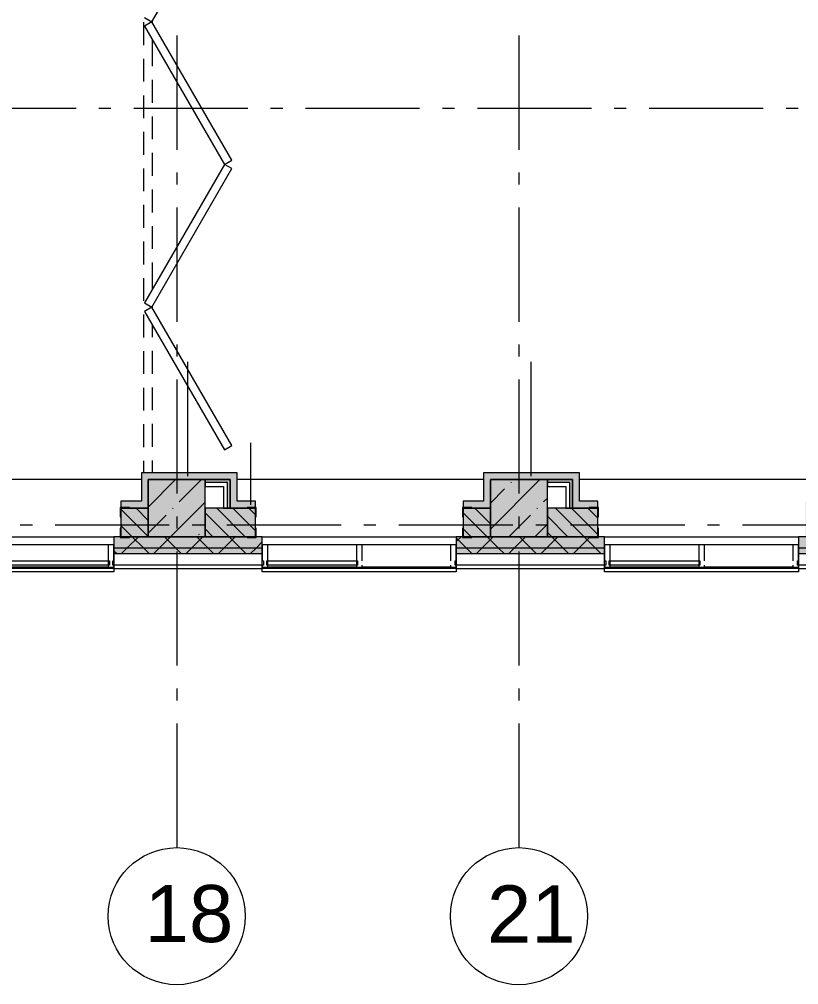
# Model space of a CAD drawing. Header units: millimetres. Extents: x -537608 to 253996, y -217170 to 186033.
# Drawn here: x -340206 to -333374, y -158823 to -150369 of the extents above; entities that cross this region are included whole.
import ezdxf

# ---------------------------------------------------------------- set-up
doc = ezdxf.new("R2010")
doc.units = ezdxf.units.MM
doc.layers.add('PDF _Геометрия', color=7, linetype='Continuous')
doc.layers.add('PDF _Текст', color=7, linetype='Continuous')
doc.layers.add('PDF _Сплошная заливка', color=7, linetype='Continuous', true_color=0xffffff)
doc.styles.add('PDF ArialMT', font='arial.ttf')

msp = doc.modelspace()

# ---------------------------------------------------------------- hatches: boundary and pattern name
at = {"layer": 'PDF _Сплошная заливка', "true_color": 0xff7d7d, "transparency": 33554559}
for points in [[(-338356.1943, -154399.6335), (-338356.1943, -154339.6349), (-339136.1926, -154339.6349), (-339136.1926, -154399.6335), (-338981.929, -154399.6335)], [(-335356.1896, -154399.6335), (-335356.1896, -154339.6349), (-336136.1879, -154339.6349), (-336136.1879, -154399.6335), (-335608.8518, -154399.6335)]]:
    msp.add_hatch(color=11, dxfattribs=at).paths.add_polyline_path(points)
at = {"layer": 'PDF _Сплошная заливка', "transparency": 33554559}
for points in [[(-338981.929, -154899.6335), (-338576.1918, -154899.6335), (-338576.1918, -154399.6335), (-339076.194, -154399.6335), (-339076.194, -154899.6335)], [(-336076.1894, -154899.6335), (-335576.1957, -154899.6335), (-335576.1957, -154399.6335), (-336076.1894, -154399.6335), (-336076.1894, -154694.3235)]]:
    msp.add_hatch(color=256, dxfattribs=at).paths.add_polyline_path(points)
at = {"layer": 'PDF _Сплошная заливка', "true_color": 0x77b143, "transparency": 33554559}
for points in [[(-338381.1944, -154424.6336), (-338356.1943, -154424.6336), (-338356.1943, -154399.6335), (-338576.1918, -154399.6335), (-338576.1918, -154424.6336)], [(-335381.1897, -154424.6336), (-335356.1896, -154424.6336), (-335356.1896, -154399.6335), (-335576.1957, -154399.6335), (-335576.1957, -154424.6336)], [(-335381.1897, -154649.6346), (-335356.1896, -154649.6346), (-335356.1896, -154424.6336), (-335381.1897, -154424.6336), (-335381.1897, -154459.6342)]]:
    msp.add_hatch(color=75, dxfattribs=at).paths.add_polyline_path(points)
at = {"layer": 'PDF _Сплошная заливка', "true_color": 0xff7d7d, "transparency": 33554559}
h = msp.add_hatch(color=11, dxfattribs=at)
h.paths.add_polyline_path([(-336136.1879, -154649.6346), (-336136.1879, -154589.6339), (-336314.7453, -154589.6339), (-336314.7453, -154649.6346)], flags=0)
h.paths.add_polyline_path([(-338138.6597, -154649.6346), (-338134.7413, -154649.6346), (-338138.6597, -154589.6339), (-338356.1943, -154589.6339), (-338356.1943, -154649.6346)], flags=0)
h = msp.add_hatch(color=11, dxfattribs=at)
h.paths.add_polyline_path([(-330136.1915, -154649.6346), (-330136.1915, -154589.6339), (-330314.7403, -154589.6339), (-330314.7403, -154649.6346)], flags=0)
h.paths.add_polyline_path([(-333079.0438, -154649.6346), (-332134.7406, -154649.6346), (-332134.7406, -154589.6339), (-333314.7407, -154589.6339), (-333314.7407, -154649.6346)], flags=0)
h.paths.add_polyline_path([(-335356.1896, -154649.6346), (-335134.7453, -154649.6346), (-335134.7453, -154589.6339), (-335356.1896, -154589.6339)], flags=0)
at = {"layer": 'PDF _Сплошная заливка', "transparency": 33554559}
h = msp.add_hatch(color=256, dxfattribs=at)
h.paths.add_polyline_path([(-305672.7867, -154899.6335), (-305426.1786, -154899.6335), (-305426.1786, -154649.6346), (-306014.7318, -154649.6346), (-306014.7318, -154899.6335)], flags=0)
h.paths.add_polyline_path([(-307836.179, -154899.6335), (-307836.179, -154649.6346), (-308026.1815, -154649.6346), (-308026.1815, -154899.6335)], flags=0)
h.paths.add_polyline_path([(-311026.1819, -154899.6335), (-310834.7368, -154899.6335), (-310834.7368, -154649.6346), (-311026.1819, -154649.6346), (-311026.1819, -154694.3235)], flags=0)
h.paths.add_polyline_path([(-308624.2293, -154899.6335), (-308526.1794, -154899.6335), (-308526.1794, -154649.6346), (-309014.7322, -154649.6346), (-309014.7322, -154899.6335)], flags=0)
h.paths.add_polyline_path([(-311997.3066, -154899.6335), (-311526.1841, -154899.6335), (-311526.1841, -154649.6346), (-312014.7369, -154649.6346), (-312014.7369, -154899.6335)], flags=0)
h.paths.add_polyline_path([(-313834.7372, -154899.6335), (-313834.7372, -154649.6346), (-315014.7372, -154649.6346), (-315014.7372, -154899.6335), (-314527.1145, -154899.6335)], flags=0)
h.paths.add_polyline_path([(-317526.1848, -154899.6335), (-317526.1848, -154649.6346), (-318014.7376, -154649.6346), (-318014.7376, -154899.6335), (-317900.1918, -154899.6335)], flags=0)
h.paths.add_polyline_path([(-317026.1826, -154899.6335), (-316834.7375, -154899.6335), (-316834.7375, -154649.6346), (-317026.1826, -154649.6346), (-317026.1826, -154694.3235)], flags=0)
h.paths.add_polyline_path([(-321076.1876, -154899.6335), (-321076.1876, -154649.6346), (-321314.7393, -154649.6346), (-321314.7393, -154899.6335), (-321273.2691, -154899.6335)], flags=0)
h.paths.add_polyline_path([(-319834.7379, -154899.6335), (-319834.7379, -154649.6346), (-320026.1872, -154649.6346), (-320026.1872, -154899.6335)], flags=0)
h.paths.add_polyline_path([(-320526.1851, -154899.6335), (-320526.1851, -154649.6346), (-320576.1854, -154649.6346), (-320576.1854, -154899.6335)], flags=0)
h.paths.add_polyline_path([(-324314.7397, -154899.6335), (-323134.7396, -154899.6335), (-323134.7396, -154649.6346), (-324314.7397, -154649.6346), (-324314.7397, -154694.3235)], flags=0)
h.paths.add_polyline_path([(-327076.1883, -154899.6335), (-327076.1883, -154649.6346), (-327314.74, -154649.6346), (-327314.74, -154899.6335), (-327176.1543, -154899.6335)], flags=0)
h.paths.add_polyline_path([(-326576.186, -154899.6335), (-326134.7399, -154899.6335), (-326134.7399, -154649.6346), (-326576.186, -154649.6346), (-326576.186, -154694.3235)], flags=0)
h.paths.add_polyline_path([(-329576.1907, -154899.6335), (-329134.7403, -154899.6335), (-329134.7403, -154649.6346), (-329576.1907, -154649.6346), (-329576.1907, -154694.3235)], flags=0)
h.paths.add_polyline_path([(-332235.7745, -154899.6335), (-332134.7406, -154899.6335), (-332134.7406, -154649.6346), (-333314.7407, -154649.6346), (-333314.7407, -154899.6335), (-333079.0438, -154899.6335)], flags=0)
h.paths.add_polyline_path([(-330314.7403, -154899.6335), (-330076.1887, -154899.6335), (-330076.1887, -154649.6346), (-330314.7403, -154649.6346), (-330314.7403, -154694.3235)], flags=0)
h.paths.add_polyline_path([(-335134.7453, -154899.6335), (-335134.7453, -154649.6346), (-335576.1957, -154649.6346), (-335576.1957, -154899.6335)], flags=0)
h.paths.add_polyline_path([(-336076.1894, -154899.6335), (-336076.1894, -154649.6346), (-336314.7453, -154649.6346), (-336314.7453, -154899.6335)], flags=0)
h.paths.add_polyline_path([(-339076.194, -154899.6335), (-339076.194, -154649.6346), (-339314.75, -154649.6346), (-339314.75, -154899.6335)], flags=0)
h.paths.add_polyline_path([(-338576.1918, -154899.6335), (-338134.7413, -154899.6335), (-338138.6597, -154649.6346), (-338576.1918, -154649.6346), (-338576.1918, -154694.3235)], flags=0)
h.paths.add_polyline_path([(-341134.746, -154899.6335), (-341134.746, -154649.6346), (-342314.746, -154649.6346), (-342314.746, -154899.6335), (-341511.737, -154899.6335)], flags=0)
h.paths.add_polyline_path([(-344134.7507, -154899.6335), (-344134.7507, -154649.6346), (-344576.1925, -154649.6346), (-344576.1925, -154899.6335)], flags=0)
h.paths.add_polyline_path([(-345314.7507, -154899.6335), (-345076.1948, -154899.6335), (-345076.1948, -154649.6346), (-345314.7507, -154649.6346), (-345314.7507, -154694.3235)], flags=0)
h.paths.add_polyline_path([(-348313.6962, -154899.6335), (-348276.2003, -154899.6335), (-348276.2003, -154649.6346), (-348313.6962, -154649.6346), (-348313.6962, -154694.3235)], flags=0)
h.paths.add_polyline_path([(-347576.1972, -154899.6335), (-347134.7467, -154899.6335), (-347134.7467, -154649.6346), (-347576.1972, -154649.6346), (-347576.1972, -154694.3235)], flags=0)
h.paths.add_polyline_path([(-348076.1994, -154899.6335), (-348076.1994, -154649.6346), (-348241.1932, -154649.6346), (-348241.1932, -154899.6335)], flags=0)
h.paths.add_polyline_path([(-349313.7005, -154899.6335), (-349313.7005, -154649.6346), (-352226.2005, -154649.6346), (-352226.2005, -154899.6335), (-349944.4302, -154899.6335)], flags=0)
h = msp.add_hatch(color=256, dxfattribs=at)
h.paths.add_polyline_path([(-306076.1815, -154999.634), (-305426.1786, -154999.634), (-305426.1786, -154899.6335), (-306076.1815, -154899.6335)], flags=0)
h.paths.add_polyline_path([(-308624.2293, -154999.634), (-307776.1804, -154999.634), (-307776.1804, -154899.6335), (-309076.1819, -154899.6335), (-309076.1819, -154999.634)], flags=0)
h.paths.add_polyline_path([(-313776.1811, -154999.634), (-313776.1811, -154899.6335), (-315076.1826, -154899.6335), (-315076.1826, -154999.634), (-314527.1145, -154999.634)], flags=0)
h.paths.add_polyline_path([(-310776.1808, -154999.634), (-310776.1808, -154899.6335), (-312076.1822, -154899.6335), (-312076.1822, -154999.634), (-311154.0372, -154999.634)], flags=0)
h.paths.add_polyline_path([(-316776.1858, -154999.634), (-316776.1858, -154899.6335), (-318076.1829, -154899.6335), (-318076.1829, -154999.634), (-317056.9225, -154999.634)], flags=0)
h.paths.add_polyline_path([(-319776.1861, -154999.634), (-319776.1861, -154899.6335), (-321376.1846, -154899.6335), (-321376.1846, -154999.634), (-320429.9997, -154999.634)], flags=0)
h.paths.add_polyline_path([(-323076.1878, -154999.634), (-323076.1878, -154899.6335), (-324376.1892, -154899.6335), (-324376.1892, -154999.634), (-323803.077, -154999.634)], flags=0)
h.paths.add_polyline_path([(-326332.885, -154999.634), (-326076.1882, -154999.634), (-326076.1882, -154899.6335), (-327376.1896, -154899.6335), (-327376.1896, -154999.634), (-327176.1543, -154999.634)], flags=0)
h.paths.add_polyline_path([(-329076.1885, -154999.634), (-329076.1885, -154899.6335), (-330376.19, -154899.6335), (-330376.19, -154999.634), (-329705.9622, -154999.634)], flags=0)
h.paths.add_polyline_path([(-333079.0438, -154999.634), (-332076.1889, -154999.634), (-332076.1889, -154899.6335), (-333376.1946, -154899.6335), (-333376.1946, -154999.634)], flags=0)
h.paths.add_polyline_path([(-335076.1935, -154999.634), (-335076.1935, -154899.6335), (-336376.1907, -154899.6335), (-336376.1907, -154999.634), (-335608.8518, -154999.634)], flags=0)
h.paths.add_polyline_path([(-338138.6597, -154999.634), (-338076.1896, -154999.634), (-338076.1896, -154899.6335), (-339376.1953, -154899.6335), (-339376.1953, -154999.634), (-338981.929, -154999.634)], flags=0)
h.paths.add_polyline_path([(-341511.737, -154999.634), (-341076.1943, -154999.634), (-341076.1943, -154899.6335), (-342376.1914, -154899.6335), (-342376.1914, -154999.634), (-342355.0063, -154999.634)], flags=0)
h.paths.add_polyline_path([(-344884.8143, -154999.634), (-344076.1989, -154999.634), (-344076.1989, -154899.6335), (-345376.1961, -154899.6335), (-345376.1961, -154999.634), (-345306.449, -154999.634)], flags=0)
h.paths.add_polyline_path([(-347414.6222, -154999.634), (-347076.195, -154999.634), (-347076.195, -154899.6335), (-348376.2007, -154899.6335), (-348376.2007, -154999.634), (-348257.8915, -154999.634)], flags=0)
h.paths.add_polyline_path([(-349944.4302, -154999.634), (-349251.196, -154999.634), (-349251.196, -154899.6335), (-356426.2019, -154899.6335), (-356426.2019, -154999.634), (-351630.9688, -154999.634)], flags=0)
h = msp.add_hatch(color=256, dxfattribs=at)
h.paths.add_polyline_path([(-306076.1815, -155049.6342), (-305326.1782, -155049.6342), (-305326.1782, -154999.634), (-306076.1815, -154999.634)], flags=0)
h.paths.add_polyline_path([(-308624.2293, -155049.6342), (-307776.1804, -155049.6342), (-307776.1804, -154999.634), (-309076.1819, -154999.634), (-309076.1819, -155049.6342)], flags=0)
h.paths.add_polyline_path([(-312076.1822, -155049.6342), (-310776.1808, -155049.6342), (-310776.1808, -154999.634), (-312076.1822, -154999.634)], flags=0)
h.paths.add_polyline_path([(-316776.1858, -155049.6342), (-316776.1858, -154999.634), (-318076.1829, -154999.634), (-318076.1829, -155049.6342), (-317056.9225, -155049.6342)], flags=0)
h.paths.add_polyline_path([(-313776.1811, -155049.6342), (-313776.1811, -154999.634), (-315076.1826, -154999.634), (-315076.1826, -155049.6342), (-314527.1145, -155049.6342)], flags=0)
h.paths.add_polyline_path([(-320429.9997, -155049.6342), (-319776.1861, -155049.6342), (-319776.1861, -154999.634), (-321376.1846, -154999.634), (-321376.1846, -155049.6342), (-321273.2691, -155049.6342)], flags=0)
h.paths.add_polyline_path([(-323076.1878, -155049.6342), (-323076.1878, -154999.634), (-324376.1892, -154999.634), (-324376.1892, -155049.6342), (-323803.077, -155049.6342)], flags=0)
h.paths.add_polyline_path([(-326332.885, -155049.6342), (-326076.1882, -155049.6342), (-326076.1882, -154999.634), (-327376.1896, -154999.634), (-327376.1896, -155049.6342), (-327176.1543, -155049.6342)], flags=0)
h.paths.add_polyline_path([(-330376.19, -155049.6342), (-329076.1885, -155049.6342), (-329076.1885, -154999.634), (-330376.19, -154999.634)], flags=0)
h.paths.add_polyline_path([(-332235.7745, -155049.6342), (-332076.1889, -155049.6342), (-332076.1889, -154999.634), (-333376.1946, -154999.634), (-333376.1946, -155049.6342), (-333079.0438, -155049.6342)], flags=0)
h.paths.add_polyline_path([(-335076.1935, -155049.6342), (-335076.1935, -154999.634), (-336376.1907, -154999.634), (-336376.1907, -155049.6342), (-335608.8518, -155049.6342)], flags=0)
h.paths.add_polyline_path([(-338138.6597, -155049.6342), (-338076.1896, -155049.6342), (-338076.1896, -154999.634), (-339376.1953, -154999.634), (-339376.1953, -155049.6342), (-338981.929, -155049.6342)], flags=0)
h.paths.add_polyline_path([(-341511.737, -155049.6342), (-341076.1943, -155049.6342), (-341076.1943, -154999.634), (-342376.1914, -154999.634), (-342376.1914, -155049.6342), (-342355.0063, -155049.6342)], flags=0)
h.paths.add_polyline_path([(-347414.6222, -155049.6342), (-347076.195, -155049.6342), (-347076.195, -154999.634), (-348376.2007, -154999.634), (-348376.2007, -155049.6342), (-348257.8915, -155049.6342)], flags=0)
h.paths.add_polyline_path([(-345376.1961, -155049.6342), (-344076.1989, -155049.6342), (-344076.1989, -154999.634), (-345376.1961, -154999.634)], flags=0)
h.paths.add_polyline_path([(-349944.4302, -155049.6342), (-349251.196, -155049.6342), (-349251.196, -154999.634), (-356426.2019, -154999.634), (-356426.2019, -155049.6342), (-351630.9688, -155049.6342)], flags=0)

# ---------------------------------------------------------------- linework, layer by layer
at = {"layer": 'PDF _Геометрия', "lineweight": 9}
for p, q in [((-339043.0902, -150390.4033), (-338342.9407, -149178.0529)), ((-339114.7491, -150594.6326), (-339114.7491, -150394.6317)), ((-339108.0405, -150352.8945), (-339043.0902, -150390.4033)), ((-339043.0902, -150390.0308), (-339108.0405, -150427.5396)), ((-338342.9407, -151602.3812), (-339043.0902, -150390.0308)), ((-339039.7488, -150395.8223), (-339039.7488, -150384.6118)), ((-339108.0405, -150427.5396), (-338407.891, -151639.89)), ((-339039.7488, -150779.3626), (-339039.7488, -150545.7906)), ((-339114.7491, -150914.6327), (-339114.7491, -150714.6318)), ((-339039.7488, -151099.3627), (-339039.7488, -150899.3618)), ((-339114.7491, -151234.6329), (-339114.7491, -151034.632)), ((-339039.7488, -151419.3628), (-339039.7488, -151219.3619)), ((-339114.7491, -151554.633), (-339114.7491, -151354.6321)), ((-339039.7488, -151739.363), (-339039.7488, -151539.3621)), ((-338407.891, -151638.8372), (-339108.0405, -152851.1875)), ((-338407.891, -151639.89), (-338342.9407, -151602.3812)), ((-338342.9407, -151676.3438), (-338407.891, -151638.8372)), ((-339114.7491, -151874.6331), (-339114.7491, -151674.6322)), ((-339043.0902, -152888.6941), (-338342.9407, -151676.3438)), ((-339039.7488, -152059.3631), (-339039.7488, -151859.3622)), ((-339114.7491, -152194.6332), (-339114.7491, -151994.6323)), ((-339039.7488, -152379.3632), (-339039.7488, -152179.3623)), ((-339114.7491, -152514.6333), (-339114.7491, -152314.6324)), ((-339039.7488, -152732.9365), (-339039.7488, -152499.3624)), ((-339114.7491, -152834.6335), (-339114.7491, -152634.6326)), ((-339108.0405, -152851.1875), (-339043.0902, -152888.6941)), ((-339043.0902, -152889.3766), (-339108.0405, -152926.8833)), ((-339108.0405, -152926.8833), (-338407.891, -154139.2358)), ((-338342.9407, -154101.727), (-339043.0902, -152889.3766)), ((-339039.7488, -152895.1681), (-339039.7488, -152882.9048)), ((-339114.7491, -153154.6336), (-339114.7491, -152954.6327)), ((-339039.7488, -153152.3837), (-339039.7488, -153045.1364)), ((-339114.7491, -153474.6337), (-339114.7491, -153274.6328)), ((-339039.7488, -153472.3839), (-339039.7488, -153272.3852)), ((-338729.8955, -154369.6342), (-338729.8955, -153369.6341)), ((-335718.1702, -154369.6342), (-335718.1702, -153369.6341)), ((-339114.7491, -153794.6338), (-339114.7491, -153594.6329)), ((-339039.7488, -153792.384), (-339039.7488, -153592.3853)), ((-339114.7491, -154114.6339), (-339114.7491, -153914.633)), ((-339039.7488, -154112.3841), (-339039.7488, -153912.3854)), ((-338407.891, -154139.2358), (-338342.9407, -154101.727)), ((-338177.0168, -154619.6353), (-338177.0168, -154078.8109)), ((-339114.7491, -154339.6349), (-339114.7491, -154234.6332)), ((-339039.7488, -154339.6349), (-339039.7488, -154232.3855)), ((-338356.1943, -154339.6349), (-339136.1926, -154339.6349)), ((-339136.1926, -154339.6349), (-339136.1926, -154399.6335)), ((-338296.1957, -154339.6349), (-338356.1943, -154339.6349)), ((-338296.1957, -154589.6339), (-338296.1957, -154339.6349)), ((-335356.1896, -154339.6349), (-336136.1879, -154339.6349)), ((-336136.1879, -154339.6349), (-336136.1879, -154399.6335)), ((-335296.1911, -154339.6349), (-335356.1896, -154339.6349)), ((-335296.1911, -154589.6339), (-335296.1911, -154339.6349)), ((-339136.1926, -154399.6335), (-339136.1926, -154589.6339)), ((-339076.194, -154640.2649), (-338835.5626, -154399.6335)), ((-338576.1918, -154399.6335), (-339076.194, -154399.6335)), ((-339076.194, -154399.6335), (-339076.194, -154649.6346)), ((-339076.194, -154649.6346), (-339076.194, -154399.6335)), ((-339076.194, -154399.6335), (-338356.1943, -154399.6335)), ((-338803.5439, -154595.7139), (-338607.4613, -154399.6335)), ((-338576.1918, -154649.6346), (-338576.1918, -154399.6335)), ((-338356.1943, -154399.6335), (-338576.1918, -154399.6335)), ((-338576.1918, -154399.6335), (-338576.1918, -154424.6336)), ((-338576.1918, -154424.6336), (-338576.1918, -154459.6342)), ((-338381.1944, -154424.6336), (-338576.1918, -154424.6336)), ((-338381.1944, -154459.6342), (-338381.1944, -154424.6336)), ((-338356.1943, -154399.6335), (-338356.1943, -154589.6339)), ((-338356.1943, -154424.6336), (-338356.1943, -154399.6335)), ((-338356.1943, -154459.6342), (-338356.1943, -154424.6336)), ((-336136.1879, -154399.6335), (-336136.1879, -154589.6339)), ((-336076.1894, -154833.6433), (-335642.1795, -154399.6335)), ((-335576.1957, -154399.6335), (-336076.1894, -154399.6335)), ((-336076.1894, -154399.6335), (-336076.1894, -154649.6346)), ((-336076.1894, -154649.6346), (-336076.1894, -154399.6335)), ((-336076.1894, -154399.6335), (-335356.1896, -154399.6335)), ((-335895.2895, -154424.6401), (-335890.5444, -154419.8992)), ((-335576.1957, -154649.6346), (-335576.1957, -154399.6335)), ((-335356.1896, -154399.6335), (-335576.1957, -154399.6335)), ((-335576.1957, -154399.6335), (-335576.1957, -154424.6336)), ((-335576.1957, -154424.6336), (-335576.1957, -154459.6342)), ((-335381.1897, -154424.6336), (-335576.1957, -154424.6336)), ((-335381.1897, -154459.6342), (-335381.1897, -154424.6336)), ((-335356.1896, -154399.6335), (-335356.1896, -154589.6339)), ((-335356.1896, -154424.6336), (-335356.1896, -154399.6335)), ((-335356.1896, -154459.6342), (-335356.1896, -154424.6336)), ((-338576.1918, -154459.6342), (-338416.1928, -154459.6342)), ((-338416.1928, -154459.6342), (-338416.1928, -154649.6346)), ((-338381.1944, -154649.6346), (-338381.1944, -154459.6342)), ((-338356.1943, -154589.6339), (-338356.1943, -154459.6342)), ((-336076.1894, -154605.5464), (-335952.3083, -154481.6654)), ((-335576.1957, -154459.6342), (-335416.1882, -154459.6342)), ((-335416.1882, -154459.6342), (-335416.1882, -154649.6346)), ((-335381.1897, -154649.6346), (-335381.1897, -154459.6342)), ((-335356.1896, -154589.6339), (-335356.1896, -154459.6342)), ((-339136.1926, -154589.6339), (-339314.75, -154589.6339)), ((-339314.75, -154589.6339), (-339314.75, -154649.6346)), ((-338879.3623, -154899.6335), (-338576.1918, -154596.4609)), ((-338356.1943, -154589.6339), (-338356.1943, -154649.6346)), ((-338356.1943, -154649.6346), (-338356.1943, -154589.6339)), ((-338134.7413, -154589.6339), (-338296.1957, -154589.6339)), ((-338134.7413, -154649.6346), (-338134.7413, -154589.6339)), ((-336136.1879, -154589.6339), (-336314.7453, -154589.6339)), ((-336314.7453, -154589.6339), (-336314.7453, -154649.6346)), ((-335610.1608, -154595.7139), (-335576.1957, -154561.7424)), ((-335356.1896, -154589.6339), (-335356.1896, -154649.6346)), ((-335356.1896, -154649.6346), (-335356.1896, -154589.6339)), ((-335134.7453, -154589.6339), (-335296.1911, -154589.6339)), ((-335134.7453, -154649.6346), (-335134.7453, -154589.6339)), ((-339136.1926, -154649.6346), (-339314.75, -154649.6346)), ((-339314.75, -154649.6346), (-339314.75, -154899.6335)), ((-339314.75, -154649.6346), (-339136.1926, -154649.6346)), ((-339076.194, -154897.711), (-339314.75, -154659.1592)), ((-339076.194, -154756.2898), (-339182.8514, -154649.6346)), ((-339076.194, -154649.6346), (-339136.1926, -154649.6346)), ((-339136.1926, -154649.6346), (-339076.194, -154649.6346)), ((-339076.194, -154899.6335), (-339076.194, -154649.6346)), ((-339076.194, -154649.6346), (-339076.194, -154899.6335)), ((-338860.5713, -154652.7392), (-338855.8261, -154647.9983)), ((-338356.1943, -154649.6346), (-338576.1918, -154649.6346)), ((-338576.1918, -154649.6346), (-338576.1918, -154899.6335)), ((-338576.1918, -154899.6335), (-338576.1918, -154649.6346)), ((-338367.1658, -154899.6335), (-338576.1918, -154690.6053)), ((-338225.7424, -154899.6335), (-338475.7435, -154649.6346)), ((-338416.1928, -154649.6346), (-338381.1944, -154649.6346)), ((-338381.1944, -154649.6346), (-338356.1943, -154649.6346)), ((-338134.7413, -154649.6346), (-338356.1943, -154649.6346)), ((-338356.1943, -154649.6346), (-338134.7413, -154649.6346)), ((-338134.7413, -154849.2092), (-338334.3203, -154649.6346)), ((-338134.7413, -154707.7881), (-338192.897, -154649.6346)), ((-338134.7413, -154899.6335), (-338134.7413, -154649.6346)), ((-336136.1879, -154649.6346), (-336314.7453, -154649.6346)), ((-336314.7453, -154649.6346), (-336314.7453, -154899.6335)), ((-336314.7453, -154649.6346), (-336136.1879, -154649.6346)), ((-336104.4189, -154899.6335), (-336314.7453, -154689.3092)), ((-336076.1894, -154786.4419), (-336212.9967, -154649.6346)), ((-336076.1894, -154649.6346), (-336136.1879, -154649.6346)), ((-336136.1879, -154649.6346), (-336076.1894, -154649.6346)), ((-336076.1894, -154899.6335), (-336076.1894, -154649.6346)), ((-336076.1894, -154649.6346), (-336076.1894, -154899.6335)), ((-335667.1882, -154652.7392), (-335662.4432, -154647.9983)), ((-335356.1896, -154649.6346), (-335576.1957, -154649.6346)), ((-335576.1957, -154649.6346), (-335576.1957, -154899.6335)), ((-335576.1957, -154899.6335), (-335576.1957, -154649.6346)), ((-335255.8877, -154899.6335), (-335505.8888, -154649.6346)), ((-335416.1882, -154649.6346), (-335381.1897, -154649.6346)), ((-335381.1897, -154649.6346), (-335356.1896, -154649.6346)), ((-335134.7453, -154879.3614), (-335364.4742, -154649.6346)), ((-335134.7453, -154649.6346), (-335356.1896, -154649.6346)), ((-335356.1896, -154649.6346), (-335134.7453, -154649.6346)), ((-335134.7453, -154737.938), (-335223.0509, -154649.6346)), ((-335134.7453, -154899.6335), (-335134.7453, -154649.6346)), ((-339076.194, -154868.364), (-338917.5902, -154709.7645)), ((-335914.0805, -154899.6335), (-335724.2157, -154709.7645)), ((-335685.9878, -154899.6335), (-335576.1957, -154789.8415)), ((-335397.3111, -154899.6335), (-335576.1957, -154720.7553)), ((-339215.6883, -154899.6335), (-339314.75, -154800.5804)), ((-338632.4701, -154880.8383), (-338627.7249, -154876.0974)), ((-338508.5804, -154899.6335), (-338576.1918, -154832.0265)), ((-336245.8422, -154899.6335), (-336314.7453, -154830.7304)), ((-335538.7344, -154899.6335), (-335576.1957, -154862.1764)), ((-338076.1896, -154899.6335), (-339376.1953, -154899.6335)), ((-339376.1953, -154899.6335), (-339376.1953, -154999.634)), ((-339314.75, -154899.6335), (-339076.194, -154899.6335)), ((-339262.261, -154999.634), (-339162.2691, -154899.6335)), ((-339115.6878, -154999.634), (-339215.6883, -154899.6335)), ((-339076.194, -154899.6335), (-338576.1918, -154899.6335)), ((-338979.423, -154999.634), (-338879.4226, -154899.6335)), ((-338832.8499, -154999.634), (-338932.8503, -154899.6335)), ((-338696.5764, -154999.634), (-338596.576, -154899.6335)), ((-338550.0033, -154999.634), (-338650.0037, -154899.6335)), ((-338576.1918, -154899.6335), (-338134.7413, -154899.6335)), ((-338413.7385, -154999.634), (-338313.738, -154899.6335)), ((-338267.1653, -154999.634), (-338367.1658, -154899.6335)), ((-338130.8919, -154999.634), (-338076.1896, -154944.9338)), ((-338076.1896, -154907.761), (-338084.3191, -154899.6335)), ((-338076.1896, -154999.634), (-338076.1896, -154899.6335)), ((-336376.1907, -154941.9886), (-336333.8377, -154899.6335)), ((-335076.1935, -154899.6335), (-336376.1907, -154899.6335)), ((-336376.1907, -154899.6335), (-336376.1907, -154999.634)), ((-336287.265, -154999.634), (-336376.1907, -154910.7062)), ((-336314.7453, -154899.6335), (-336076.1894, -154899.6335)), ((-336150.9916, -154999.634), (-336050.9912, -154899.6335)), ((-336004.4185, -154999.634), (-336104.4189, -154899.6335)), ((-336076.1894, -154899.6335), (-335576.1957, -154899.6335)), ((-335868.1536, -154999.634), (-335768.1532, -154899.6335)), ((-335721.5805, -154999.634), (-335821.5809, -154899.6335)), ((-335585.3071, -154999.634), (-335485.3066, -154899.6335)), ((-335576.1957, -154899.6335), (-335134.7453, -154899.6335)), ((-335438.7339, -154999.634), (-335538.7344, -154899.6335)), ((-335302.4691, -154999.634), (-335202.4686, -154899.6335)), ((-335155.8959, -154999.634), (-335255.8877, -154899.6335)), ((-335076.1935, -154999.634), (-335076.1935, -154899.6335)), ((-332076.1889, -154899.6335), (-333376.1946, -154899.6335)), ((-333376.1946, -154899.6335), (-333376.1946, -154999.634)), ((-339426.1955, -154969.6347), (-341026.1941, -154969.6347)), ((-339376.1953, -154969.6347), (-339426.1955, -154969.6347)), ((-339426.1955, -154969.6347), (-339426.1955, -155109.6349)), ((-339376.1953, -155109.6349), (-339376.1953, -154969.6347)), ((-339376.1953, -154999.634), (-339376.1953, -155049.6342)), ((-338076.1896, -154999.634), (-339376.1953, -154999.634)), ((-339348.5342, -155049.6342), (-339376.1953, -155021.9752)), ((-339312.2612, -155049.6342), (-339262.261, -154999.634)), ((-339065.6876, -155049.6342), (-339115.6878, -154999.634)), ((-339029.4232, -155049.6342), (-338979.423, -154999.634)), ((-338782.8497, -155049.6342), (-338832.8499, -154999.634)), ((-338746.5766, -155049.6342), (-338696.5764, -154999.634)), ((-338500.003, -155049.6342), (-338550.0033, -154999.634)), ((-338463.7387, -155049.6342), (-338413.7385, -154999.634)), ((-338217.1651, -155049.6342), (-338267.1653, -154999.634)), ((-338180.8921, -155049.6342), (-338130.8919, -154999.634)), ((-338026.1894, -154969.6347), (-338076.1896, -154969.6347)), ((-338076.1896, -154969.6347), (-338076.1896, -155109.6349)), ((-338076.1896, -155049.6342), (-338076.1896, -154999.634)), ((-337251.1945, -154969.6347), (-338026.1894, -154969.6347)), ((-338026.1894, -155109.6349), (-338026.1894, -154969.6347)), ((-337201.1943, -154969.6347), (-337251.1945, -154969.6347)), ((-337251.1945, -154969.6347), (-337251.1945, -155109.6349)), ((-336426.1909, -154969.6347), (-337201.1943, -154969.6347)), ((-337201.1943, -155109.6349), (-337201.1943, -154969.6347)), ((-336376.1907, -154969.6347), (-336426.1909, -154969.6347)), ((-336426.1909, -154969.6347), (-336426.1909, -155109.6349)), ((-336376.1907, -155109.6349), (-336376.1907, -154969.6347)), ((-336376.1907, -154999.634), (-336376.1907, -155049.6342)), ((-335076.1935, -154999.634), (-336376.1907, -154999.634)), ((-336237.2648, -155049.6342), (-336287.265, -154999.634)), ((-336200.9919, -155049.6342), (-336150.9916, -154999.634)), ((-335954.4182, -155049.6342), (-336004.4185, -154999.634)), ((-335918.1538, -155049.6342), (-335868.1536, -154999.634)), ((-335671.5803, -155049.6342), (-335721.5805, -154999.634)), ((-335635.3073, -155049.6342), (-335585.3071, -154999.634)), ((-335388.7337, -155049.6342), (-335438.7339, -154999.634)), ((-335352.4693, -155049.6342), (-335302.4691, -154999.634)), ((-335105.8957, -155049.6342), (-335155.8959, -154999.634)), ((-335026.1933, -154969.6347), (-335076.1935, -154969.6347)), ((-335076.1935, -154969.6347), (-335076.1935, -155109.6349)), ((-335076.1935, -155049.6342), (-335076.1935, -154999.634)), ((-334251.1899, -154969.6347), (-335026.1933, -154969.6347)), ((-335026.1933, -155109.6349), (-335026.1933, -154969.6347)), ((-334201.1897, -154969.6347), (-334251.1899, -154969.6347)), ((-334251.1899, -154969.6347), (-334251.1899, -155109.6349)), ((-333426.1948, -154969.6347), (-334201.1897, -154969.6347)), ((-334201.1897, -155109.6349), (-334201.1897, -154969.6347)), ((-333376.1946, -154969.6347), (-333426.1948, -154969.6347)), ((-333426.1948, -154969.6347), (-333426.1948, -155109.6349)), ((-333376.1946, -155109.6349), (-333376.1946, -154969.6347)), ((-333376.1946, -154999.634), (-333376.1946, -155049.6342)), ((-332076.1889, -154999.634), (-333376.1946, -154999.634)), ((-341026.1941, -155109.6349), (-339426.1955, -155109.6349)), ((-339426.1955, -155109.6349), (-339416.1973, -155109.6349)), ((-339426.1955, -155109.6349), (-339426.1955, -155149.6346)), ((-339416.1973, -155109.6349), (-339416.1973, -155149.6346)), ((-339386.1937, -155149.6346), (-339386.1937, -155109.6349)), ((-339386.1937, -155109.6349), (-339376.1953, -155109.6349)), ((-339376.1953, -155049.6342), (-339376.1953, -155149.6346)), ((-338076.1896, -155049.6342), (-339376.1953, -155049.6342)), ((-338076.1896, -155149.6346), (-338076.1896, -155049.6342)), ((-338076.1896, -155109.6349), (-338066.1912, -155109.6349)), ((-338066.1912, -155109.6349), (-338066.1912, -155149.6346)), ((-338036.1963, -155149.6346), (-338036.1963, -155109.6349)), ((-338036.1963, -155109.6349), (-338026.1894, -155109.6349)), ((-338026.1894, -155149.6346), (-338026.1894, -155109.6349)), ((-338026.1894, -155109.6349), (-337251.1945, -155109.6349)), ((-337251.1945, -155109.6349), (-337251.1945, -155149.6346)), ((-337251.1945, -155109.6349), (-337241.1963, -155109.6349)), ((-337241.1963, -155109.6349), (-337241.1963, -155149.6346)), ((-336386.189, -155149.6346), (-336386.189, -155109.6349)), ((-336386.189, -155109.6349), (-336376.1907, -155109.6349)), ((-336376.1907, -155049.6342), (-336376.1907, -155149.6346)), ((-335076.1935, -155049.6342), (-336376.1907, -155049.6342)), ((-335076.1935, -155149.6346), (-335076.1935, -155049.6342)), ((-335076.1935, -155109.6349), (-335066.1952, -155109.6349)), ((-335066.1952, -155109.6349), (-335066.1952, -155149.6346)), ((-335036.1916, -155149.6346), (-335036.1916, -155109.6349)), ((-335036.1916, -155109.6349), (-335026.1933, -155109.6349)), ((-335026.1933, -155149.6346), (-335026.1933, -155109.6349)), ((-335026.1933, -155109.6349), (-334251.1899, -155109.6349)), ((-334251.1899, -155109.6349), (-334251.1899, -155149.6346)), ((-334251.1899, -155109.6349), (-334241.1916, -155109.6349)), ((-334241.1916, -155109.6349), (-334241.1916, -155149.6346)), ((-333386.193, -155149.6346), (-333386.193, -155109.6349)), ((-333386.193, -155109.6349), (-333376.1946, -155109.6349)), ((-333376.1946, -155049.6342), (-333376.1946, -155149.6346)), ((-332076.1889, -155049.6342), (-333376.1946, -155049.6342)), ((-339376.1953, -155176.6348), (-341076.1943, -155176.6348)), ((-339426.1955, -155149.6346), (-341026.1941, -155149.6346)), ((-339426.1955, -155166.6344), (-341026.1941, -155166.6344)), ((-339416.1973, -155149.6346), (-339426.1955, -155149.6346)), ((-339426.1955, -155149.6346), (-339426.1955, -155166.6344)), ((-339426.1955, -155166.6344), (-339376.1953, -155166.6344)), ((-339376.1953, -155149.6346), (-339386.1937, -155149.6346)), ((-339376.1953, -155166.6344), (-339376.1953, -155149.6346)), ((-339376.1953, -155149.6346), (-339376.1953, -155176.6348)), ((-338076.1896, -155149.6346), (-339376.1953, -155149.6346)), ((-339376.1953, -155176.6348), (-338076.1896, -155176.6348)), ((-338066.1912, -155149.6346), (-338076.1896, -155149.6346)), ((-338076.1896, -155149.6346), (-338076.1896, -155166.6344)), ((-338076.1896, -155176.6348), (-338076.1896, -155149.6346)), ((-338076.1896, -155166.6344), (-338026.1894, -155166.6344)), ((-336376.1907, -155176.6348), (-338076.1896, -155176.6348)), ((-338026.1894, -155149.6346), (-338036.1963, -155149.6346)), ((-337251.1945, -155149.6346), (-338026.1894, -155149.6346)), ((-338026.1894, -155166.6344), (-338026.1894, -155149.6346)), ((-337251.1945, -155166.6344), (-338026.1894, -155166.6344)), ((-337241.1963, -155149.6346), (-337251.1945, -155149.6346)), ((-337251.1945, -155149.6346), (-337251.1945, -155166.6344)), ((-337251.1945, -155166.6344), (-337201.1943, -155166.6344)), ((-337201.1943, -155166.6344), (-337201.1943, -155149.6346)), ((-336426.1909, -155166.6344), (-337201.1943, -155166.6344)), ((-336426.1909, -155149.6346), (-336426.1909, -155166.6344)), ((-336426.1909, -155166.6344), (-336376.1907, -155166.6344)), ((-336376.1907, -155149.6346), (-336386.189, -155149.6346)), ((-336376.1907, -155166.6344), (-336376.1907, -155149.6346)), ((-336376.1907, -155149.6346), (-336376.1907, -155176.6348)), ((-335076.1935, -155149.6346), (-336376.1907, -155149.6346)), ((-336376.1907, -155176.6348), (-335076.1935, -155176.6348)), ((-335066.1952, -155149.6346), (-335076.1935, -155149.6346)), ((-335076.1935, -155149.6346), (-335076.1935, -155166.6344)), ((-335076.1935, -155176.6348), (-335076.1935, -155149.6346)), ((-335076.1935, -155166.6344), (-335026.1933, -155166.6344)), ((-333376.1946, -155176.6348), (-335076.1935, -155176.6348)), ((-335026.1933, -155149.6346), (-335036.1916, -155149.6346)), ((-334251.1899, -155149.6346), (-335026.1933, -155149.6346)), ((-335026.1933, -155166.6344), (-335026.1933, -155149.6346)), ((-334251.1899, -155166.6344), (-335026.1933, -155166.6344)), ((-334241.1916, -155149.6346), (-334251.1899, -155149.6346)), ((-334251.1899, -155149.6346), (-334251.1899, -155166.6344)), ((-334251.1899, -155166.6344), (-334201.1897, -155166.6344)), ((-334201.1897, -155166.6344), (-334201.1897, -155149.6346)), ((-333426.1948, -155166.6344), (-334201.1897, -155166.6344)), ((-333426.1948, -155149.6346), (-333426.1948, -155166.6344)), ((-333426.1948, -155166.6344), (-333376.1946, -155166.6344)), ((-333376.1946, -155149.6346), (-333386.193, -155149.6346)), ((-333376.1946, -155166.6344), (-333376.1946, -155149.6346)), ((-333376.1946, -155149.6346), (-333376.1946, -155176.6348)), ((-332076.1889, -155149.6346), (-333376.1946, -155149.6346)), ((-333376.1946, -155176.6348), (-332076.1889, -155176.6348))]:
    msp.add_line(p, q, dxfattribs=at)
at = {"layer": 'PDF _Геометрия', "color": 253, "lineweight": 9, "true_color": 0xaaaaaa}
for p, q in [((-338826.1929, -150510.7987), (-338826.1929, -151510.7988)), ((-335826.1883, -150510.7987), (-335826.1883, -151510.7988)), ((-339708.6977, -151149.632), (-340708.6935, -151149.632)), ((-339402.8662, -151149.632), (-339508.6968, -151149.632)), ((-338202.8608, -151149.632), (-339202.8653, -151149.632)), ((-337897.0293, -151149.632), (-338002.8599, -151149.632)), ((-336697.0326, -151149.632), (-337697.0284, -151149.632)), ((-336391.1925, -151149.632), (-336497.0317, -151149.632)), ((-335191.1958, -151149.632), (-336191.1916, -151149.632)), ((-334885.3642, -151149.632), (-334991.1949, -151149.632)), ((-333685.3589, -151149.632), (-334685.3634, -151149.632)), ((-333379.5274, -151149.632), (-333485.358, -151149.632)), ((-338826.1929, -151710.7997), (-338826.1929, -151816.6324)), ((-335826.1883, -151710.7997), (-335826.1883, -151816.6324)), ((-338826.1929, -152016.6333), (-338826.1929, -153016.6335)), ((-335826.1883, -152016.6333), (-335826.1883, -153016.6335)), ((-338826.1929, -153216.6322), (-338826.1929, -153322.4672)), ((-335826.1883, -153216.6322), (-335826.1883, -153322.4672)), ((-338826.1929, -153522.4659), (-338826.1929, -154522.466)), ((-335826.1883, -153522.4659), (-335826.1883, -154522.466)), ((-338826.1929, -154722.4669), (-338826.1929, -154828.2997)), ((-335826.1883, -154722.4669), (-335826.1883, -154828.2997)), ((-340091.2864, -154799.6352), (-340197.1256, -154799.6352)), ((-338891.2897, -154799.6352), (-339891.2941, -154799.6352)), ((-338585.4581, -154799.6352), (-338691.2888, -154799.6352)), ((-337385.4528, -154799.6352), (-338385.4572, -154799.6352)), ((-337079.6213, -154799.6352), (-337185.4519, -154799.6352)), ((-335879.6246, -154799.6352), (-336879.6204, -154799.6352)), ((-335573.7845, -154799.6352), (-335679.6237, -154799.6352)), ((-334373.7877, -154799.6352), (-335373.7922, -154799.6352)), ((-334067.9562, -154799.6352), (-334173.7868, -154799.6352)), ((-332867.9509, -154799.6352), (-333867.9553, -154799.6352)), ((-338826.1929, -155028.3006), (-338826.1929, -156028.3007)), ((-335826.1883, -155028.3006), (-335826.1883, -156028.3007)), ((-339376.1953, -155207.6353), (-341076.1943, -155207.6353)), ((-339376.1953, -155176.6348), (-339376.1953, -155207.6353)), ((-338076.1896, -155207.6353), (-338076.1896, -155176.6348)), ((-336376.1907, -155207.6353), (-338076.1896, -155207.6353)), ((-336376.1907, -155176.6348), (-336376.1907, -155207.6353)), ((-335076.1935, -155207.6353), (-335076.1935, -155176.6348)), ((-333376.1946, -155207.6353), (-335076.1935, -155207.6353)), ((-333376.1946, -155176.6348), (-333376.1946, -155207.6353)), ((-338826.1929, -156228.3016), (-338826.1929, -156334.1344)), ((-335826.1883, -156228.3016), (-335826.1883, -156334.1344)), ((-338826.1929, -156534.1352), (-338826.1929, -157622.7144)), ((-335826.1883, -156534.1352), (-335826.1883, -157622.7144))]:
    msp.add_line(p, q, dxfattribs=at)
at = {"layer": 'PDF _Геометрия', "color": 9, "lineweight": 9, "true_color": 0xc0c0c0}
for p, q in [((-339136.1926, -154399.6335), (-344296.1964, -154399.6335)), ((-336136.1879, -154399.6335), (-338296.1957, -154399.6335)), ((-330136.1915, -154399.6335), (-335296.1911, -154399.6335)), ((-341076.1943, -154899.6335), (-339376.1953, -154899.6335)), ((-338076.1896, -154899.6335), (-336376.1907, -154899.6335)), ((-335076.1935, -154899.6335), (-333376.1946, -154899.6335))]:
    msp.add_line(p, q, dxfattribs=at)
at = {"layer": 'PDF _Геометрия', "color": 253, "lineweight": 20, "true_color": 0xaaaaaa}
for p, q in [((-339239.7497, -154643.6343), (-339320.7438, -154643.6343)), ((-339320.7438, -154643.6343), (-339320.7438, -154724.6349)), ((-339314.75, -154724.6349), (-339314.75, -154649.6346)), ((-339314.75, -154649.6346), (-339239.7497, -154649.6346)), ((-339239.7497, -154649.6346), (-339239.7497, -154643.6343)), ((-338128.7475, -154643.6343), (-338209.7417, -154643.6343)), ((-338209.7417, -154643.6343), (-338209.7417, -154649.6346)), ((-338209.7417, -154649.6346), (-338134.7413, -154649.6346)), ((-338134.7413, -154649.6346), (-338134.7413, -154724.6349)), ((-338128.7475, -154724.6349), (-338128.7475, -154643.6343)), ((-336239.745, -154643.6343), (-336320.7478, -154643.6343)), ((-336320.7478, -154643.6343), (-336320.7478, -154724.6349)), ((-336314.7453, -154724.6349), (-336314.7453, -154649.6346)), ((-336314.7453, -154649.6346), (-336239.745, -154649.6346)), ((-336239.745, -154649.6346), (-336239.745, -154643.6343)), ((-335128.7429, -154643.6343), (-335209.7457, -154643.6343)), ((-335209.7457, -154643.6343), (-335209.7457, -154649.6346)), ((-335209.7457, -154649.6346), (-335134.7453, -154649.6346)), ((-335134.7453, -154649.6346), (-335134.7453, -154724.6349)), ((-335128.7429, -154724.6349), (-335128.7429, -154643.6343)), ((-339320.7438, -154724.6349), (-339314.75, -154724.6349)), ((-338134.7413, -154724.6349), (-338128.7475, -154724.6349)), ((-336320.7478, -154724.6349), (-336314.7453, -154724.6349)), ((-335134.7453, -154724.6349), (-335128.7429, -154724.6349)), ((-339314.75, -154824.6353), (-339320.7438, -154824.6353)), ((-339320.7438, -154824.6353), (-339320.7438, -154905.6339)), ((-339314.75, -154899.6335), (-339314.75, -154824.6353)), ((-338128.7475, -154824.6353), (-338134.7413, -154824.6353)), ((-338134.7413, -154824.6353), (-338134.7413, -154899.6335)), ((-338128.7475, -154905.6339), (-338128.7475, -154824.6353)), ((-336314.7453, -154824.6353), (-336320.7478, -154824.6353)), ((-336320.7478, -154824.6353), (-336320.7478, -154905.6339)), ((-336314.7453, -154899.6335), (-336314.7453, -154824.6353)), ((-335128.7429, -154824.6353), (-335134.7453, -154824.6353)), ((-335134.7453, -154824.6353), (-335134.7453, -154899.6335)), ((-335128.7429, -154905.6339), (-335128.7429, -154824.6353)), ((-339320.7438, -154905.6339), (-339239.7497, -154905.6339)), ((-339239.7497, -154899.6335), (-339314.75, -154899.6335)), ((-339239.7497, -154905.6339), (-339239.7497, -154899.6335)), ((-338134.7413, -154899.6335), (-338209.7417, -154899.6335)), ((-338209.7417, -154899.6335), (-338209.7417, -154905.6339)), ((-338209.7417, -154905.6339), (-338128.7475, -154905.6339)), ((-336320.7478, -154905.6339), (-336239.745, -154905.6339)), ((-336239.745, -154899.6335), (-336314.7453, -154899.6335)), ((-336239.745, -154905.6339), (-336239.745, -154899.6335)), ((-335134.7453, -154899.6335), (-335209.7457, -154899.6335)), ((-335209.7457, -154899.6335), (-335209.7457, -154905.6339)), ((-335209.7457, -154905.6339), (-335128.7429, -154905.6339))]:
    msp.add_line(p, q, dxfattribs=at)
at = {"layer": 'PDF _Геометрия', "lineweight": 20}
for centre, radius in [((-338826.1932, -158222.7142), 600.0023), ((-335826.1912, -158222.7131), 599.9996)]:
    msp.add_circle(centre, radius, dxfattribs=at)
at = {"layer": 'PDF _Сплошная заливка', "color": 11, "lineweight": 35, "true_color": 0xff7d7d, "transparency": 33554559}
for points in [[(-338296.1957, -154589.6339), (-338296.1957, -154339.6349), (-338356.1943, -154589.6339), (-338356.1943, -154339.6349)], [(-335296.1911, -154589.6339), (-335296.1911, -154339.6349), (-335356.1896, -154589.6339), (-335356.1896, -154339.6349)], [(-339076.194, -154649.6346), (-339076.194, -154399.6335), (-339136.1926, -154649.6346), (-339136.1926, -154399.6335)], [(-336076.1894, -154649.6346), (-336076.1894, -154399.6335), (-336136.1879, -154649.6346), (-336136.1879, -154399.6335)], [(-339136.1926, -154649.6346), (-339136.1926, -154589.6339), (-339314.75, -154649.6346), (-339314.75, -154589.6339)]]:
    msp.add_solid(points, dxfattribs=at)
at = {"layer": 'PDF _Сплошная заливка', "color": 75, "lineweight": 35, "true_color": 0x77b143, "transparency": 33554559}
msp.add_solid([(-338356.1943, -154649.6346), (-338356.1943, -154424.6336), (-338381.1944, -154649.6346), (-338381.1944, -154424.6336)], dxfattribs=at)

# ---------------------------------------------------------------- texts
at = {"layer": 'PDF _Текст', "char_height": 500, "attachment_point": 4, "style": 'PDF ArialMT'}
for s, insert in [('18', (-339106.6368, -158203.3205)), ('21', (-336106.6321, -158203.3205))]:
    msp.add_mtext(s, dxfattribs=dict(at, insert=insert))

doc.saveas('drawing.dxf')
